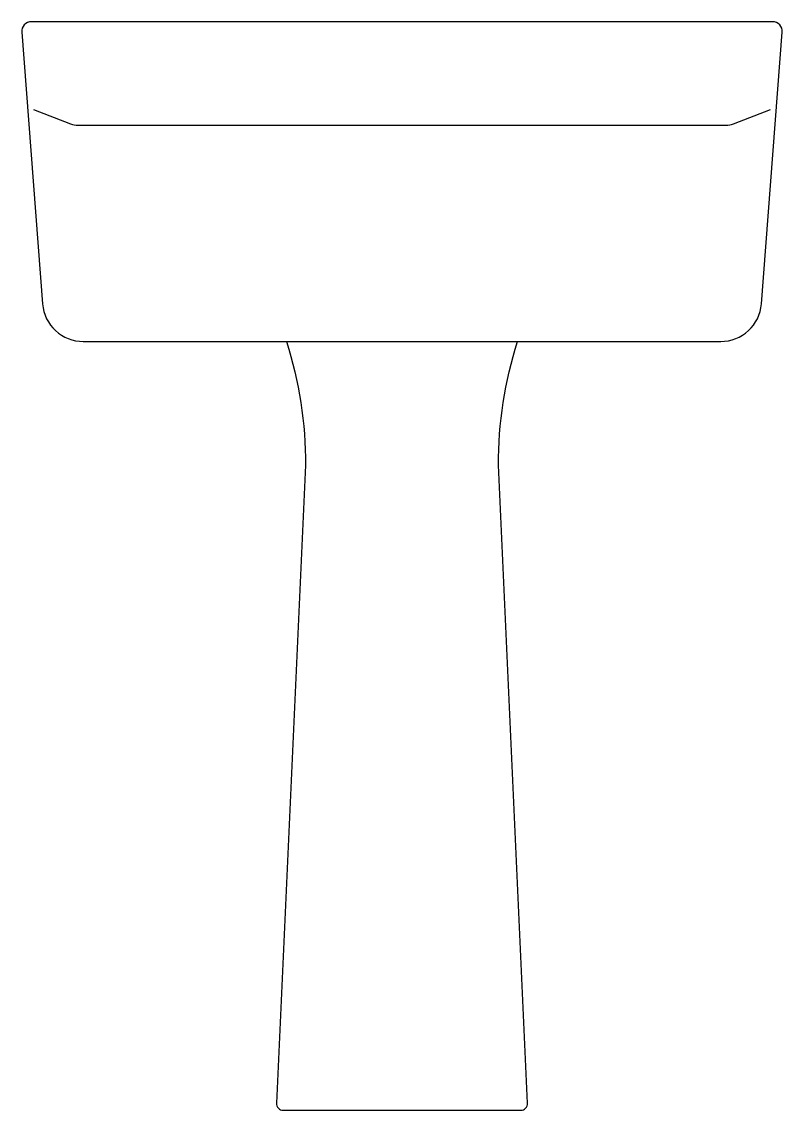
# Model space of a CAD drawing. Header units: centimetres. Extents: x -27.9 to 27.9, y 0 to 80.
import ezdxf

# ---------------------------------------------------------------- set-up
doc = ezdxf.new("R2010")
doc.units = ezdxf.units.CM

msp = doc.modelspace()

# ---------------------------------------------------------------- linework, layer by layer
for points in [[(23.421, 56.5, 0.391996), (26.412, 59.271), (27.942, 79.247, 0.436786), (27.244, 80), (-27.244, 80, 0.436786), (-27.942, 79.247), (-26.412, 59.271, 0.391996), (-23.421, 56.5), (23.421, 56.5)], [(-27.089, 73.541), (-24.354, 72.498, 0.091286), (-23.82, 72.4), (23.82, 72.4, 0.091286), (24.354, 72.498), (27.089, 73.541)], [(-8.5, 56.5, -0.078092), (-7.091, 47.4), (-9.226, 0.523, 0.427611), (-8.727, 0), (8.727, 0, 0.427611), (9.226, 0.523), (7.091, 47.4, -0.078092), (8.5, 56.5)]]:
    msp.add_lwpolyline(points, format="xyb")

doc.saveas('drawing.dxf')
